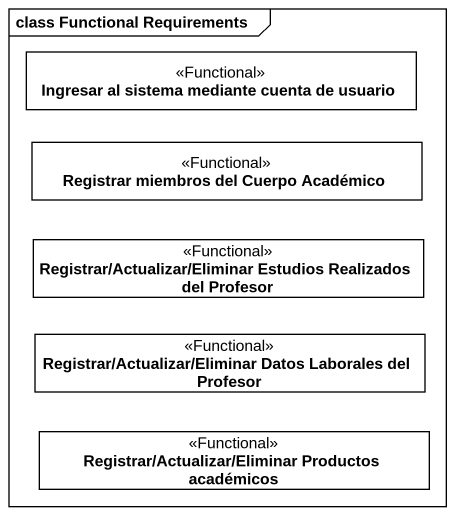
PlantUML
@startuml
mainframe class Functional Requirements
hide circle
hide empty members
class "Ingresar al sistema mediante cuenta de usuario" as Ingresar_al_sistema <<Functional>> #FFFFFF
class "Registrar miembros del Cuerpo Académico" as Registrar_miembros_del <<Functional>> #FFFFFF
class "Registrar/Actualizar/Eliminar Estudios Realizados del Profesor" as Registrar_Actualizar <<Functional>> #FFFFFF
class "Registrar/Actualizar/Eliminar Datos Laborales del Profesor" as Registrar_Actualizar_2 <<Functional>> #FFFFFF
class "Registrar/Actualizar/Eliminar Productos académicos" as Registrar_Actualizar_3 <<Functional>> #FFFFFF
@enduml
